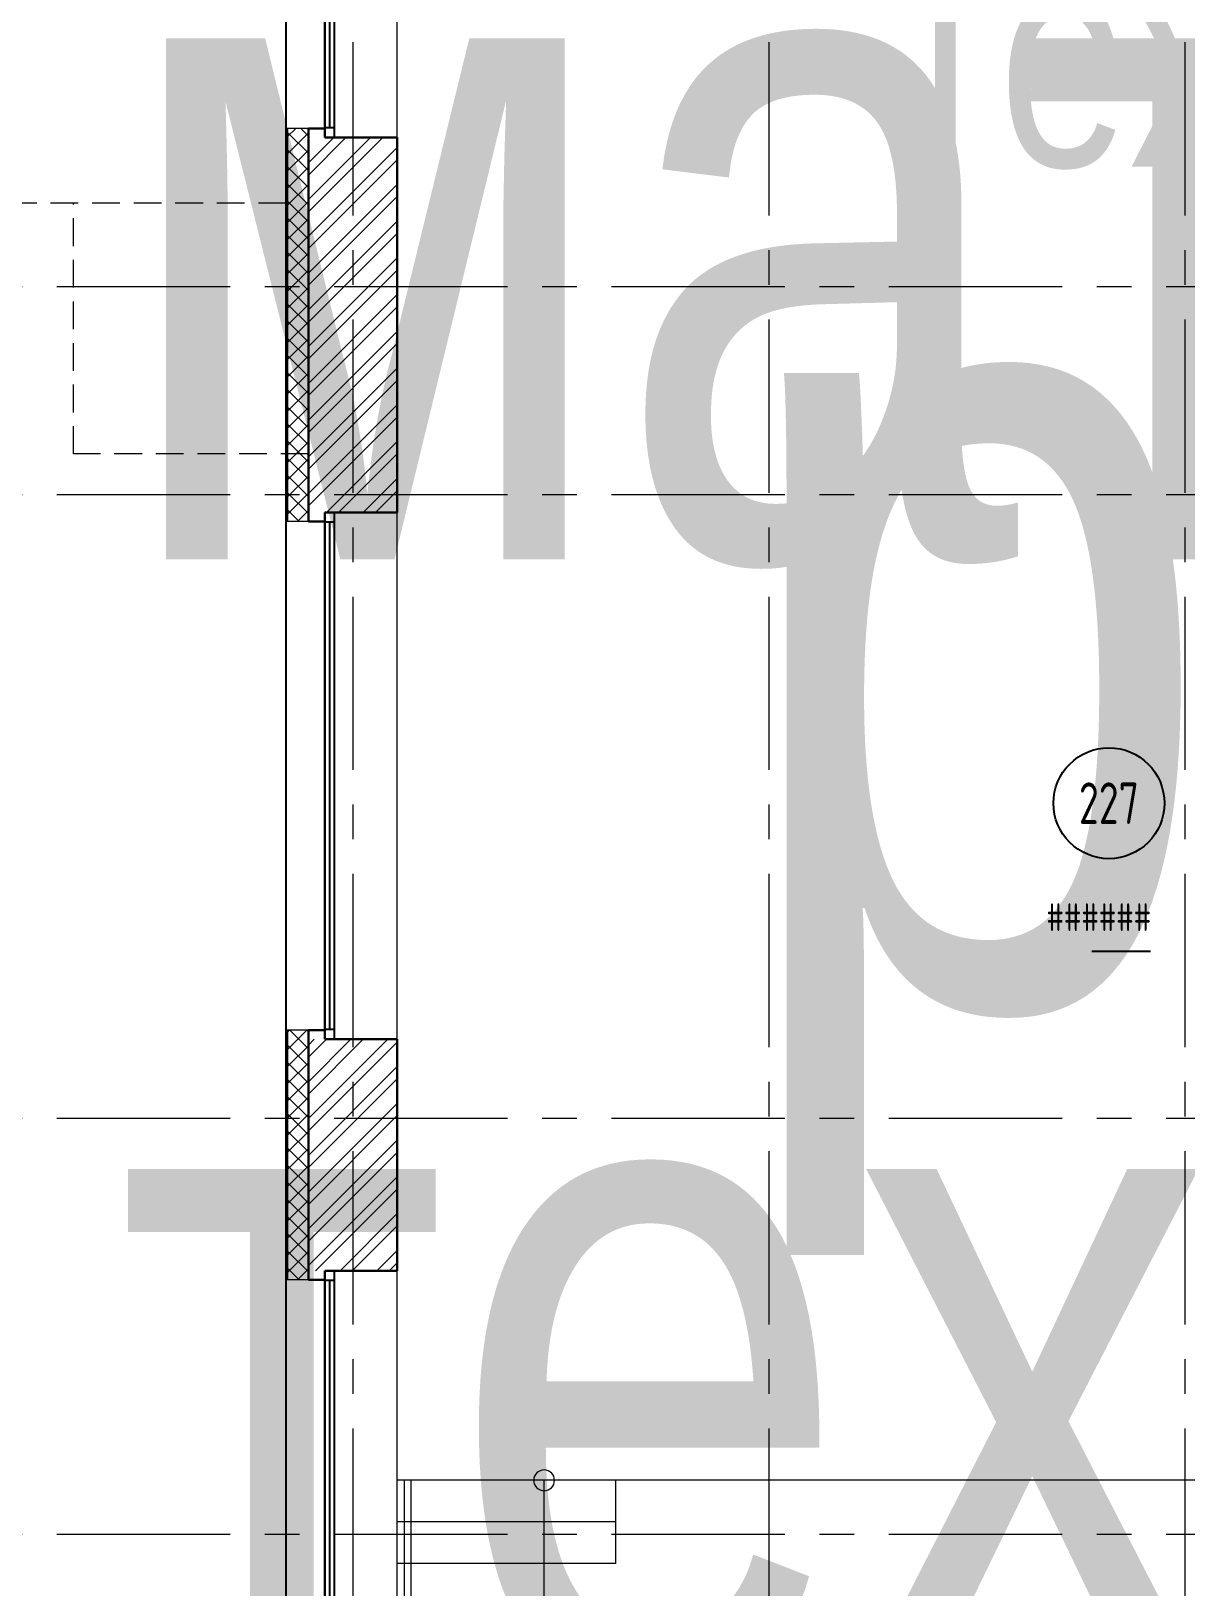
# Model space of a CAD drawing. Header units: millimetres. Extents: x -13407 to 158044, y -108832 to 109387.
# Drawn here: x -2750 to 5578, y 35907 to 47129 of the extents above; entities that cross this region are included whole.
import ezdxf
from ezdxf.enums import TextEntityAlignment as Align

# ---------------------------------------------------------------- set-up
doc = ezdxf.new("R2018")
doc.units = ezdxf.units.MM
doc.linetypes.add('ADSK_Штриховая_ш2 п1', pattern=[3, 2, -1])
doc.linetypes.add('CENTER', pattern=[2, 1.25, -0.25, 0.25, -0.25])
doc.layers.get('Defpoints').update_dxf_attribs({"color": 6})
for name, color, linetype, lineweight in [('АР_Лестницы', 250, 'Continuous', 15), ('АР_Лестницы ограждения', 86, 'Continuous', 13), ('АР_Маркер экспликации', 239, 'Continuous', 13), ('АР_Навесной фасад', 5, 'Continuous', 5), ('АР_Номер помещения', 1, 'Continuous', 25), ('АР_Окна', 4, 'Continuous', 0), ('АР_Оси', 193, 'Continuous', 9), ('АР_Помещения_площадь', 19, 'Continuous', 9), ('АР_Сущ Несущая стена', 202, 'Continuous', 30), ('АР_тонкая линия', 250, 'Continuous', 0), ('АР_Утеплитель', 250, 'Continuous', 9), ('АР_Штриховка кирпич', 250, 'Continuous', 9)]:
    doc.layers.add(name, color=color, linetype=linetype, lineweight=lineweight)
doc.layers.add('АР_Названия помещений', color=124, linetype='Continuous', lineweight=5, plot=False)
doc.layers.add('АР_новое окно', color=160, linetype='Continuous')
doc.styles.add('ISOCPEUR', font='isocpeur.ttf', dxfattribs={"width": 0.7})
doc.styles.get("Standard").update_dxf_attribs({"font": 'arial.ttf'})
pattern_1 = [(45, (-951676.66, 109509.3), (-132.58252, 132.58252), []), (45, (-951588.28, 109509.3), (-132.58252, 132.58252), [])]

# ---------------------------------------------------------------- blocks, each defined once
blk = doc.blocks.new('*U189')
at = {"layer": 'АР_новое окно', "lineweight": 20}
for p, q in [((0, 3800), (-70, 3800)), ((0, 0), (-70, 0))]:
    blk.add_line(p, q, dxfattribs=at)
at = {"layer": 'АР_новое окно'}
for p, q in [((-70, 3800), (-70, 0)), ((-70, 0), (-70, 3800)), ((0, 3730), (-70, 3730)), ((-35, 3730), (-35, 70)), ((0, 3800), (0, 0)), ((0, 70), (-70, 70))]:
    blk.add_line(p, q, dxfattribs=at)
blk = doc.blocks.new('*U190')
at = {"layer": 'АР_новое окно', "lineweight": 20}
for p, q in [((0, 3800), (-70, 3800)), ((0, 0), (-70, 0))]:
    blk.add_line(p, q, dxfattribs=at)
at = {"layer": 'АР_новое окно'}
for p, q in [((-70, 3800), (-70, 0)), ((-70, 0), (-70, 3800)), ((0, 3730), (-70, 3730)), ((-35, 3730), (-35, 70)), ((0, 3800), (0, 0)), ((0, 70), (-70, 70))]:
    blk.add_line(p, q, dxfattribs=at)
blk = doc.blocks.new('*U191')
at = {"layer": 'АР_новое окно', "lineweight": 20}
for p, q in [((0, 1600), (-70, 1600)), ((0, 0), (-70, 0))]:
    blk.add_line(p, q, dxfattribs=at)
at = {"layer": 'АР_новое окно'}
for p, q in [((-70, 1600), (-70, 0)), ((-70, 0), (-70, 1600)), ((0, 1600), (0, 0)), ((0, 1530), (-70, 1530)), ((-35, 1530), (-35, 70)), ((0, 70), (-70, 70))]:
    blk.add_line(p, q, dxfattribs=at)
blk = doc.blocks.new('АР_Кружок_1.1')
at = {"color": 0, "linetype": 'ByBlock', "lineweight": -2}
blk.add_circle((0, 0), 75, dxfattribs=at)
blk = doc.blocks.new('*U17')
at = {"color": 0, "linetype": 'ByBlock', "lineweight": -2}
for q in [(-500, 85), (-500, -85)]:
    blk.add_line((0, 0), q, dxfattribs=at)
blk = doc.blocks.new('*U163')
at = {"color": 0, "linetype": 'ByBlock', "lineweight": -2}
blk.add_lwpolyline([(-30, 0), (0, 0)], dxfattribs=at)
at = {"color": 0, "linetype": 'ByBlock', "lineweight": -2, "xscale": 0.01, "yscale": 0.01, "zscale": 0.01, "rotation": 179.9999999999998}
for name, p in [('*U17', (-30, 0)), ('АР_Кружок_1.1', (0, 0))]:
    blk.add_blockref(name, p, dxfattribs=at)
blk = doc.blocks.new('*U375')
at = {"layer": 'Defpoints', "color": 7, "style": 'ISOCPEUR', "width": 0.7}
blk.add_attdef('ПЛОЩАДЬ_ПОМЕЩЕНИЯ', text='', height=200, dxfattribs=at).set_placement((-14940, 650), align=Align.MIDDLE_RIGHT)
at = {"layer": 'Defpoints', "color": 7, "style": 'ISOCPEUR', "width": 0.7, "flags": 1}
blk.add_attdef('КАТЕГОРИЯ', (-499, -2092), '', height=250, dxfattribs=at)
at = {"layer": 'АР_Номер помещения', "color": 7, "style": 'ISOCPEUR', "width": 0.7}
blk.add_attdef('НОМЕР_ПОМЕЩЕНИЯ', text='', height=300, dxfattribs=at).set_placement((-17962, 2523), align=Align.MIDDLE_CENTER)
at = {"layer": 'АР_Помещения_площадь', "color": 7, "lineweight": 30, "width": 0.7, "flags": 104}
blk.add_attdef('ИМЯ_ПОМЕЩЕНИЯ', text='', height=100, dxfattribs=at).set_placement((158, 1217), align=Align.MIDDLE_CENTER)
blk = doc.blocks.new('*U371')
at = {"layer": 'Defpoints', "color": 7, "style": 'ISOCPEUR', "width": 0.7}
blk.add_attdef('ПЛОЩАДЬ_ПОМЕЩЕНИЯ', text='', height=200, dxfattribs=at).set_placement((-12655, 408), align=Align.MIDDLE_RIGHT)
at = {"layer": 'Defpoints', "color": 7, "style": 'ISOCPEUR', "width": 0.7, "flags": 1}
blk.add_attdef('КАТЕГОРИЯ', (-499, -2092), '', height=250, dxfattribs=at)
at = {"layer": 'АР_Номер помещения', "color": 7, "style": 'ISOCPEUR', "width": 0.7}
blk.add_attdef('НОМЕР_ПОМЕЩЕНИЯ', text='', height=300, dxfattribs=at).set_placement((-12818, 6846), align=Align.MIDDLE_CENTER)
at = {"layer": 'АР_Помещения_площадь', "color": 7, "lineweight": 30, "width": 0.7, "flags": 104}
blk.add_attdef('ИМЯ_ПОМЕЩЕНИЯ', text='', height=100, dxfattribs=at).set_placement((158, 1217), align=Align.MIDDLE_CENTER)
blk = doc.blocks.new('*U372')
at = {"layer": 'Defpoints', "color": 7}
blk.add_line((-14147, 255), (-14570, 255), dxfattribs=at)
at = {"layer": 'АР_Номер помещения', "color": 7}
blk.add_circle((-16065, 2966), 400, dxfattribs=at)
at = {"layer": 'Defpoints', "color": 7, "style": 'ISOCPEUR', "width": 0.7}
blk.add_attdef('ПЛОЩАДЬ_ПОМЕЩЕНИЯ', text='', height=200, dxfattribs=at).set_placement((-14142, 502), align=Align.MIDDLE_RIGHT)
at = {"layer": 'Defpoints', "color": 7, "style": 'ISOCPEUR', "width": 0.7, "flags": 1}
blk.add_attdef('КАТЕГОРИЯ', (-499, -2092), '', height=250, dxfattribs=at)
at = {"layer": 'АР_Номер помещения', "color": 7, "style": 'ISOCPEUR', "width": 0.7}
blk.add_attdef('НОМЕР_ПОМЕЩЕНИЯ', text='', height=300, dxfattribs=at).set_placement((-16065, 2966), align=Align.MIDDLE_CENTER)
at = {"layer": 'АР_Помещения_площадь', "color": 7, "lineweight": 30, "width": 0.7, "flags": 104}
blk.add_attdef('ИМЯ_ПОМЕЩЕНИЯ', text='', height=100, dxfattribs=at).set_placement((158, 1217), align=Align.MIDDLE_CENTER)
blk = doc.blocks.new('*U376')
at = {"layer": 'Defpoints', "color": 7}
blk.add_line((-12407, 13220), (-12829, 13220), dxfattribs=at)
at = {"layer": 'АР_Номер помещения', "color": 7}
blk.add_circle((-12706, 14289), 400, dxfattribs=at)
at = {"layer": 'Defpoints', "color": 7, "style": 'ISOCPEUR', "width": 0.7}
blk.add_attdef('ПЛОЩАДЬ_ПОМЕЩЕНИЯ', text='', height=200, dxfattribs=at).set_placement((-12402, 13467), align=Align.MIDDLE_RIGHT)
at = {"layer": 'Defpoints', "color": 7, "style": 'ISOCPEUR', "width": 0.7, "flags": 1}
blk.add_attdef('КАТЕГОРИЯ', (-499, -2092), '', height=250, dxfattribs=at)
at = {"layer": 'АР_Номер помещения', "color": 7, "style": 'ISOCPEUR', "width": 0.7}
blk.add_attdef('НОМЕР_ПОМЕЩЕНИЯ', text='', height=300, dxfattribs=at).set_placement((-12706, 14289), align=Align.MIDDLE_CENTER)
at = {"layer": 'АР_Помещения_площадь', "color": 7, "lineweight": 30, "width": 0.7, "flags": 104}
blk.add_attdef('ИМЯ_ПОМЕЩЕНИЯ', text='', height=100, dxfattribs=at).set_placement((158, 1217), align=Align.MIDDLE_CENTER)

msp = doc.modelspace()

# ---------------------------------------------------------------- hatches: boundary and pattern name
at = {"layer": 'АР_Утеплитель', "ltscale": 100}
h = msp.add_hatch(dxfattribs=at)
h.set_pattern_fill('ANSI37', color=256, scale=700)
h.set_pattern_definition([(45, (-976790.155, 79484.34), (-61.871843, 61.871843), []), (135, (-976790.155, 79484.34), (-61.871843, -61.871843), [])])
h.paths.add_polyline_path([(-750.2, 46426.9), (-750.2, 43592.2), (-900.2, 43592.2), (-900.2, 46426.9)])
h = msp.add_hatch(dxfattribs=at)
h.set_pattern_fill('ANSI37', color=256, scale=700)
h.set_pattern_definition([(45, (-976790.155, 74014.34), (-61.871843, 61.871843), []), (135, (-976790.155, 74014.34), (-61.871843, -61.871843), [])])
h.paths.add_polyline_path([(-750.2, 39922.2), (-750.2, 38122.2), (-900.2, 38122.2), (-900.2, 39922.2)])
at = {"layer": 'АР_Штриховка кирпич', "ltscale": 100}
h = msp.add_hatch(dxfattribs=at)
h.set_pattern_fill('ANSI32', color=256, scale=500)
h.set_pattern_definition(pattern_1)
h.paths.add_polyline_path([(-110.2, 46361.9), (-750.2, 46361.9), (-750.1, 43657.2), (-110.1, 43657.2)])
h = msp.add_hatch(dxfattribs=at)
h.set_pattern_fill('ANSI32', color=256, scale=500)
h.set_pattern_definition(pattern_1)
h.paths.add_polyline_path([(-110.2, 39857.2), (-750.2, 39857.2), (-750.2, 38187.2), (-110.2, 38187.2)])

# ---------------------------------------------------------------- linework, layer by layer
at = {"layer": 'АР_Лестницы', "ltscale": 50}
for p, q in [((789.8, 36675.9), (-110.2, 36675.9)), ((10169.8, 36675.9), (669.8, 36675.9)), ((1467.2, 36075.9), (1467.2, 36675.9)), ((1467.2, 36375.9), (-110.2, 36375.9)), ((1467.2, 36075.9), (-110.2, 36075.9)), ((1467.2, 36075.9), (-110.2, 36075.9))]:
    msp.add_line(p, q, dxfattribs=at)
at = {"layer": 'АР_Лестницы ограждения', "ltscale": 100}
msp.add_lwpolyline([(-10.2, 33540.2), (-10.2, 36675.9), (-60.2, 36675.9), (-60.2, 33530.7)], dxfattribs=at)
at = {"layer": 'АР_Навесной фасад', "ltscale": 100}
for points in [[(-750.2, 46426.9), (-910.2, 46426.9)], [(-750.2, 43592.2), (-910.2, 43592.2)], [(-750.2, 39922.2), (-910.2, 39922.2)], [(-750.2, 38122.2), (-910.2, 38122.2)]]:
    msp.add_lwpolyline(points, dxfattribs=at)
at = {"layer": 'АР_новое окно', "ltscale": 100}
for p, q in [((-910.2, 26572.2), (-910.2, 50867.2)), ((-900.2, 43592.2), (-900.2, 46426.9)), ((-900.2, 38122.2), (-900.2, 39922.2))]:
    msp.add_line(p, q, dxfattribs=at)
at = {"layer": 'АР_Окна', "lineweight": 15, "ltscale": 100}
for p, q in [((-110.2, 46361.9), (-110.2, 47961.9)), ((-110.2, 39857.2), (-110.2, 43657.2)), ((-110.2, 34387.2), (-110.2, 38187.2))]:
    msp.add_line(p, q, dxfattribs=at)
at = {"layer": 'АР_Оси', "linetype": 'CENTER', "ltscale": 1000}
for p, q in [((-430.1, 79049.7), (-430.1, 23317.3)), ((2569.9, 79049.7), (2569.9, 23317.3)), ((5569.9, 79049.7), (5569.9, 23317.3)), ((-12563.8, 45287.2), (70614.6, 45287.2)), ((-12563.8, 43787.2), (70614.6, 43787.2)), ((-12563.8, 39287.2), (70614.6, 39287.2)), ((-12563.8, 36287.2), (70614.6, 36287.2))]:
    msp.add_line(p, q, dxfattribs=at)
at = {"layer": 'АР_Сущ Несущая стена', "color": 4, "lineweight": 15, "ltscale": 100}
for p, q in [((-631.3, 46361.9), (-631.3, 47961.9)), ((-631.3, 39857.2), (-631.3, 43657.2)), ((-631.3, 34387.2), (-631.3, 38187.2))]:
    msp.add_line(p, q, dxfattribs=at)
at = {"layer": 'АР_Сущ Несущая стена', "ltscale": 100}
for p, q in [((-750.2, 43592.2), (-750.2, 46426.9)), ((-631.3, 46426.9), (-750.2, 46426.9)), ((-631.3, 46361.9), (-631.3, 46426.9)), ((-631.3, 46361.9), (-110.2, 46361.9)), ((-110.2, 43657.2), (-110.2, 46361.9)), ((-631.3, 43657.2), (-110.2, 43657.2)), ((-631.3, 43657.2), (-110.2, 43657.2)), ((-631.3, 43657.2), (-110.2, 43657.2)), ((-631.3, 43592.2), (-631.3, 43657.2)), ((-631.3, 43592.2), (-750.2, 43592.2)), ((-750.2, 38122.2), (-750.2, 39922.2)), ((-631.3, 39922.2), (-750.2, 39922.2)), ((-631.3, 39857.2), (-631.3, 39922.2)), ((-631.3, 39857.2), (-110.2, 39857.2)), ((-110.2, 38187.2), (-110.2, 39857.2)), ((-631.3, 38187.2), (-110.2, 38187.2)), ((-631.3, 38187.2), (-110.2, 38187.2)), ((-631.3, 38187.2), (-110.2, 38187.2)), ((-631.3, 38122.2), (-631.3, 38187.2)), ((-631.3, 38122.2), (-750.2, 38122.2))]:
    msp.add_line(p, q, dxfattribs=at)
at = {"layer": 'АР_тонкая линия', "linetype": 'ADSK_Штриховая_ш2 п1', "ltscale": 100}
for points in [[(-910.2, 45887.3), (-4820.9, 45887.3)], [(-750.2, 44079), (-2445.2, 44079), (-2445.2, 44079), (-2445.2, 44079), (-2445.2, 44079), (-2445.2, 45887.3)]]:
    msp.add_lwpolyline(points, dxfattribs=at)

# ---------------------------------------------------------------- block references
at = {"layer": 'АР_Лестницы', "xscale": -100, "yscale": 100, "zscale": 100, "rotation": 270}
msp.add_blockref('*U163', (949.4, 36675.9), dxfattribs=at)
at = {"layer": 'АР_Маркер экспликации'}
ref = msp.add_blockref('*U375', (20042.4, 63174.3), dxfattribs=at)
lines = msp.add_mtext('\\W0.8000;Кабинет с рабочим пространством для учителей тип 1 (начальная школа)', dxfattribs={"layer": 'АР_Названия помещений', "insert": (2269.2, 65871), "char_height": 5947.262, "width": 926.94, "attachment_point": 1})
ref.add_attrib('ИМЯ_ПОМЕЩЕНИЯ', '', (2269.2, 65871), dxfattribs={"flags": 104}).embed_mtext(lines)
ref = msp.add_blockref('*U371', (11693.9, 51558.9), dxfattribs=at)
lines = msp.add_mtext('\\W0.8000;Кабинет материальной технологии тип 2', dxfattribs={"layer": 'АР_Названия помещений', "insert": (-2140.4, 56366.7), "char_height": 4891.956, "width": 926.94, "attachment_point": 1})
ref.add_attrib('ИМЯ_ПОМЕЩЕНИЯ', '', (-2140.4, 56366.7), dxfattribs={"flags": 104}).embed_mtext(lines)
ref = msp.add_blockref('*U372', (19373.4, 51134.3), dxfattribs=at)
ref.add_attrib('НОМЕР_ПОМЕЩЕНИЯ', '233', dxfattribs={"layer": 'АР_Номер помещения', "color": 7, "height": 300, "style": 'ISOCPEUR', "width": 0.7}).set_placement((3308.7, 54100.5), align=Align.MIDDLE_CENTER)
lines = msp.add_mtext('\\W0.8000;Кладовая кабинета материальной технологии', dxfattribs={"layer": 'АР_Названия помещений', "insert": (3457.2, 55614.5), "char_height": 1576.782, "width": 926.94, "attachment_point": 1})
ref.add_attrib('ИМЯ_ПОМЕЩЕНИЯ', '', (3457.2, 55614.5), dxfattribs={"flags": 104}).embed_mtext(lines)
ref.add_attrib('ПЛОЩАДЬ_ПОМЕЩЕНИЯ', '#####', dxfattribs={"layer": 'Defpoints', "color": 7, "height": 200, "style": 'ISOCPEUR', "width": 0.7}).set_placement((5231.1, 51635.9), align=Align.MIDDLE_RIGHT)
at = {"layer": 'АР_Маркер экспликации', "color": 7}
ref = msp.add_blockref('*U376', (17729.2, 27270.9), dxfattribs=at)
ref.add_attrib('НОМЕР_ПОМЕЩЕНИЯ', '227', dxfattribs={"layer": 'АР_Номер помещения', "color": 7, "height": 300, "style": 'ISOCPEUR', "width": 0.7}).set_placement((5023.2, 41559.9), align=Align.MIDDLE_CENTER)
ref.add_attrib('ПЛОЩАДЬ_ПОМЕЩЕНИЯ', '######', dxfattribs={"layer": 'Defpoints', "color": 7, "height": 200, "style": 'ISOCPEUR', "width": 0.7}).set_placement((5327.3, 40737.6), align=Align.MIDDLE_RIGHT)
at = {"layer": 'АР_новое окно', "xscale": -1, "rotation": 180}
for name, p in [('*U191', (-561.3, 47961.9)), ('*U190', (-561.3, 43657.2)), ('*U189', (-561.3, 38187.2))]:
    msp.add_blockref(name, p, dxfattribs=at)

doc.saveas('drawing.dxf')
